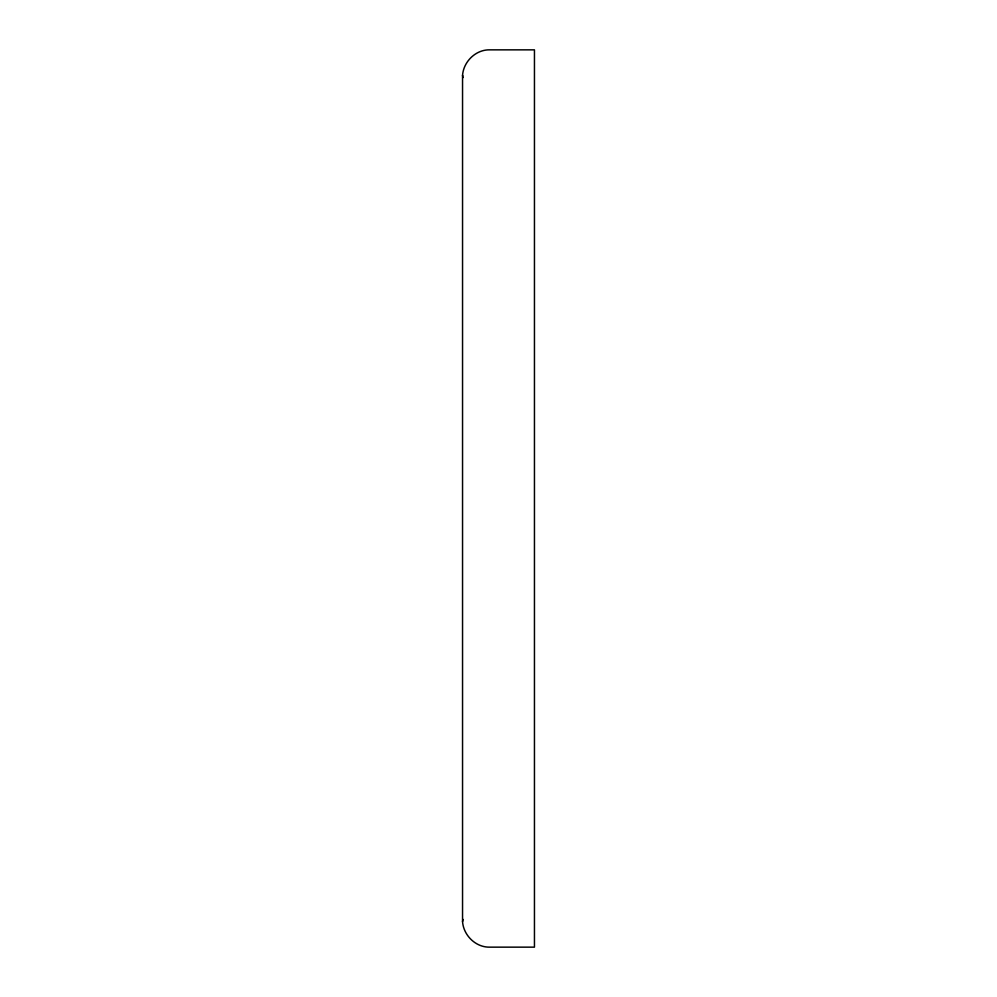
<?xml version="1.0" encoding="UTF-8"?>
<svg xmlns="http://www.w3.org/2000/svg" width="997" height="997" viewBox="0 0 997 997"><rect width="100%" height="100%" fill="white"/><g stroke="black" fill="none" stroke-linecap="round" stroke-linejoin="round"><path stroke-width="1.5" d="M462.546 75.361C463.518 61.602 475.743 49.526 489.789 49.85L534.454 49.85L534.454 947.15L489.789 947.15C475.743 947.474 463.518 935.398 462.546 921.639L462.546 75.361L463.057 77.567M462.546 921.639L463.057 919.433"/></g></svg>
